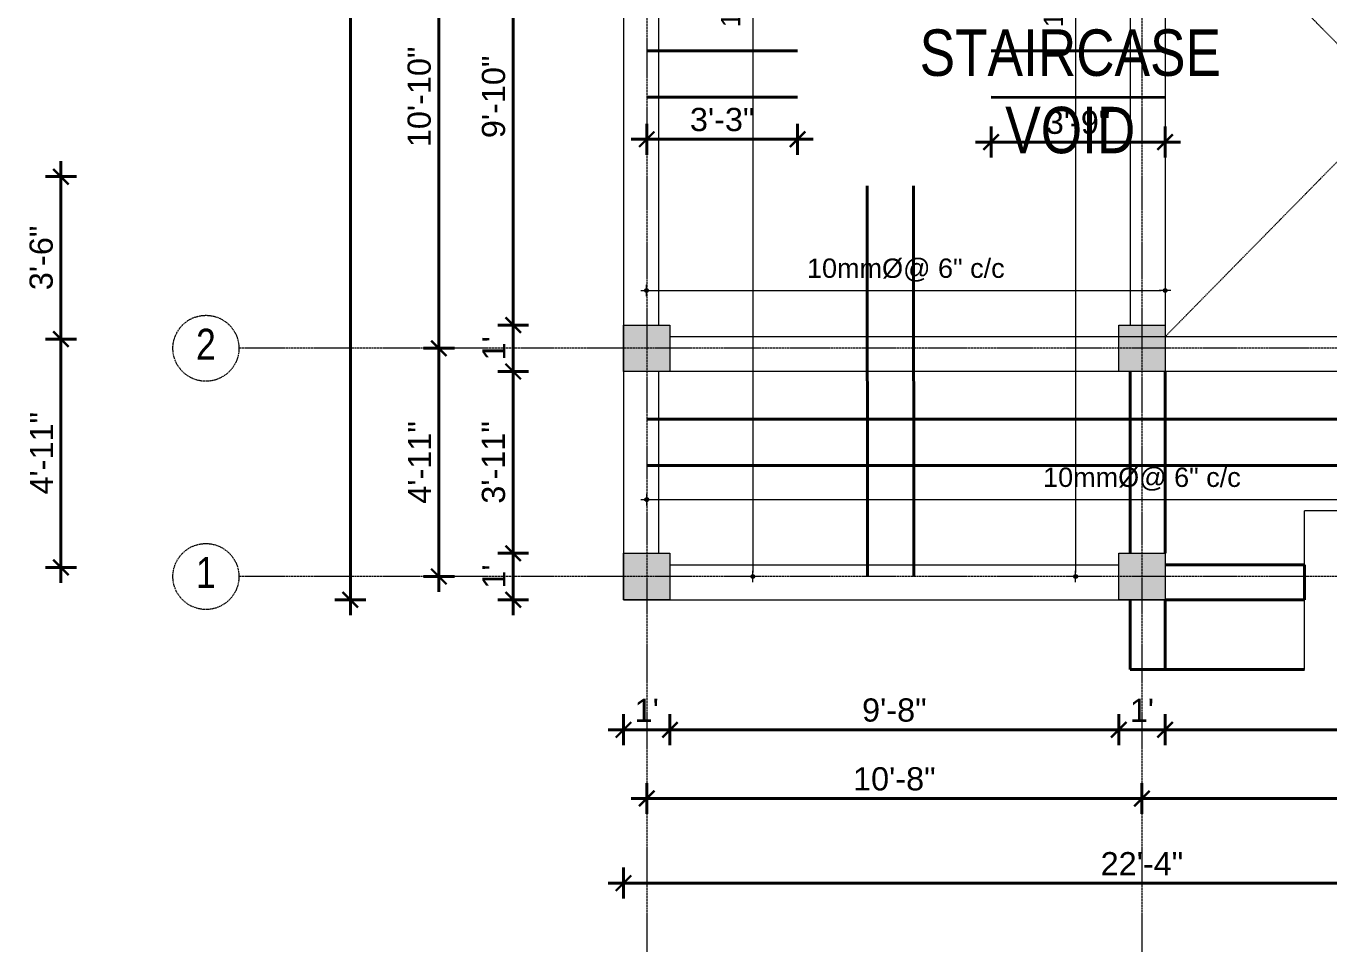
# Model space of a CAD drawing. Header units: inches. Extents: x 85856 to 287200, y -126184 to 75211.
# Drawn here: x 186321.6 to 186658.4, y -24658.6 to -24419.3 of the extents above; entities that cross this region are included whole.
import ezdxf

# ---------------------------------------------------------------- set-up
doc = ezdxf.new("R2010")
doc.units = ezdxf.units.IN
doc.header["$LTSCALE"] = 0.5
doc.header["$MEASUREMENT"] = 0
doc.header["$PDMODE"] = 66
doc.linetypes.add('CENTER', pattern=[2, 1.25, -0.25, 0.25, -0.25])
for name, color, linetype, lineweight in [('Annotate-Lite.w', 177, 'Continuous', 9), ('Annotations-Bold.w', 177, 'Continuous', 13), ('DIM_LINE', 173, 'Continuous', 20), ('hatch', 9, 'Continuous', 5), ('ST-REINFOR', 201, 'Continuous', 40), ('wall', 1, 'Continuous', 40)]:
    doc.layers.add(name, color=color, linetype=linetype, lineweight=lineweight)
doc.styles.add('ARAIL', font='ARIALN.TTF')
doc.styles.get("Standard").update_dxf_attribs({"font": 'arial.ttf'})
doc.dimstyles.new('1 by 96', dxfattribs={"dimtxt": 6, "dimasz": 4, "dimexe": 4, "dimexo": 4, "dimgap": 2, "dimtad": 1, "dimdec": 0, "dimzin": 0, "dimdsep": 46, "dimlunit": 4, "dimtxsty": 'Standard', "dimblk": 'ARCHTICK', "dimcen": 0, "dimdle": 4, "dimadec": 0, "dimazin": 0, "dimtfac": 1, "dimtdec": 0, "dimtix": 1, "dimtofl": 0, "dimtmove": 1, "dimatfit": 3, "dimldrblk": 'ARCHTICK', "dimfxl": 4, "dimfxlon": 1, "dimtolj": 1, "dimtzin": 0, "dimlwd": -1, "dimlwe": -1, "dimarcsym": 0})
doc.dimstyles.new('S8', dxfattribs={"dimtxt": 5, "dimasz": 1, "dimexe": 6, "dimexo": 18, "dimgap": 1.9375, "dimtad": 1, "dimdec": 0, "dimzin": 3, "dimdsep": 46, "dimlunit": 4, "dimtxsty": 'Standard', "dimblk": 'dot 2', "dimcen": 12, "dimse1": 1, "dimse2": 1, "dimclrd": 1, "dimclre": 1, "dimclrt": 256, "dimadec": 0, "dimazin": 0, "dimtfac": 0.75, "dimtdec": 0, "dimtix": 1, "dimtmove": 1, "dimatfit": 3, "dimldrblk": 'DOT', "dimfxl": 1, "dimtolj": 1, "dimtzin": 0, "dimlwd": 9, "dimlwe": 9, "dimarcsym": 0})

# ---------------------------------------------------------------- blocks, each defined once
blk = doc.blocks.new('_ArchTick')
at = {"color": 0, "linetype": 'ByBlock', "const_width": 0.15}
blk.add_lwpolyline([(-0.5, -0.5), (0.5, 0.5)], dxfattribs=at)
blk = doc.blocks.new('*D917')
at = {"layer": 'Defpoints', "color": 0, "transparency": 16777216}
for p in [(186476.02, -24496.56), (186447.49, -24508.56), (186476.02, -24508.56)]:
    blk.add_point(p, dxfattribs=at)
at = {"layer": 'wall', "color": 0, "transparency": 16777216}
for p, q in [((186447.49, -24492.56), (186447.49, -24512.56)), ((186451.49, -24496.56), (186443.49, -24496.56)), ((186451.49, -24508.56), (186443.49, -24508.56))]:
    blk.add_line(p, q, dxfattribs=at)
at = {"layer": 'wall', "color": 0, "transparency": 16777216, "xscale": 4, "yscale": 4, "zscale": 4}
for p, rotation in [((186447.49, -24496.56), 90), ((186447.49, -24508.56), 270)]:
    blk.add_blockref('_ArchTick', p, dxfattribs=dict(at, rotation=rotation))
at = {"layer": 'wall', "color": 0, "transparency": 16777216, "insert": (186442.48, -24502.56), "char_height": 6, "attachment_point": 5, "rotation": 90}
blk.add_mtext("\\A1;1'", dxfattribs=at)
blk = doc.blocks.new('*D918')
at = {"layer": 'Defpoints', "color": 0, "transparency": 16777216}
for p in [(186476.02, -24508.56), (186447.49, -24555.56), (186476.02, -24555.56)]:
    blk.add_point(p, dxfattribs=at)
at = {"layer": 'wall', "color": 0, "transparency": 16777216}
for p, q in [((186447.49, -24504.56), (186447.49, -24559.56)), ((186451.49, -24508.56), (186443.49, -24508.56)), ((186451.49, -24555.56), (186443.49, -24555.56))]:
    blk.add_line(p, q, dxfattribs=at)
at = {"layer": 'wall', "color": 0, "transparency": 16777216, "xscale": 4, "yscale": 4, "zscale": 4}
for p, rotation in [((186447.49, -24508.56), 90), ((186447.49, -24555.56), 270)]:
    blk.add_blockref('_ArchTick', p, dxfattribs=dict(at, rotation=rotation))
at = {"layer": 'wall', "color": 0, "transparency": 16777216, "insert": (186442.42, -24532.06), "char_height": 6, "attachment_point": 5, "rotation": 90}
blk.add_mtext('\\A1;3\'-11"', dxfattribs=at)
blk = doc.blocks.new('*D919')
at = {"layer": 'Defpoints', "color": 0, "transparency": 16777216}
for p in [(186476.02, -24555.56), (186447.49, -24567.56), (186476.02, -24567.56)]:
    blk.add_point(p, dxfattribs=at)
at = {"layer": 'wall', "color": 0, "transparency": 16777216}
for p, q in [((186447.49, -24551.56), (186447.49, -24571.56)), ((186451.49, -24555.56), (186443.49, -24555.56)), ((186451.49, -24567.56), (186443.49, -24567.56))]:
    blk.add_line(p, q, dxfattribs=at)
at = {"layer": 'wall', "color": 0, "transparency": 16777216, "xscale": 4, "yscale": 4, "zscale": 4}
for p, rotation in [((186447.49, -24555.56), 90), ((186447.49, -24567.56), 270)]:
    blk.add_blockref('_ArchTick', p, dxfattribs=dict(at, rotation=rotation))
at = {"layer": 'wall', "color": 0, "transparency": 16777216, "insert": (186442.48, -24561.56), "char_height": 6, "attachment_point": 5, "rotation": 90}
blk.add_mtext("\\A1;1'", dxfattribs=at)
blk = doc.blocks.new('*D920')
at = {"layer": 'Defpoints', "color": 0, "transparency": 16777216}
for p in [(186428.28, -24502.56), (186476.02, -24502.56), (186476.02, -24561.56)]:
    blk.add_point(p, dxfattribs=at)
at = {"layer": 'wall', "color": 0, "transparency": 16777216}
for p, q in [((186428.28, -24565.56), (186428.28, -24498.56)), ((186432.28, -24502.56), (186424.28, -24502.56)), ((186432.28, -24561.56), (186424.28, -24561.56))]:
    blk.add_line(p, q, dxfattribs=at)
at = {"layer": 'wall', "color": 0, "transparency": 16777216, "xscale": 4, "yscale": 4, "zscale": 4}
for p, rotation in [((186428.28, -24502.56), 90), ((186428.28, -24561.56), 270)]:
    blk.add_blockref('_ArchTick', p, dxfattribs=dict(at, rotation=rotation))
at = {"layer": 'wall', "color": 0, "transparency": 16777216, "insert": (186423.27, -24532.06), "char_height": 6, "attachment_point": 5, "rotation": 90}
blk.add_mtext('\\A1;4\'-11"', dxfattribs=at)
blk = doc.blocks.new('*D921')
at = {"layer": 'Defpoints', "color": 0, "transparency": 16777216}
for p in [(186428.28, -24372.56), (186476.02, -24372.56), (186476.02, -24502.56)]:
    blk.add_point(p, dxfattribs=at)
at = {"layer": 'wall', "color": 0, "transparency": 16777216}
for p, q in [((186428.28, -24506.56), (186428.28, -24368.56)), ((186432.28, -24372.56), (186424.28, -24372.56)), ((186432.28, -24502.56), (186424.28, -24502.56))]:
    blk.add_line(p, q, dxfattribs=at)
at = {"layer": 'wall', "color": 0, "transparency": 16777216, "xscale": 4, "yscale": 4, "zscale": 4}
for p, rotation in [((186428.28, -24372.56), 90), ((186428.28, -24502.56), 270)]:
    blk.add_blockref('_ArchTick', p, dxfattribs=dict(at, rotation=rotation))
at = {"layer": 'wall', "color": 0, "transparency": 16777216, "insert": (186423.22, -24437.56), "char_height": 6, "attachment_point": 5, "rotation": 90}
blk.add_mtext('\\A1;10\'-10"', dxfattribs=at)
blk = doc.blocks.new('*D923')
at = {"layer": 'Defpoints', "color": 0, "transparency": 16777216}
for p in [(186476.02, -24220.56), (186405.4, -24567.56), (186476.02, -24567.56)]:
    blk.add_point(p, dxfattribs=at)
at = {"layer": 'wall', "color": 0, "transparency": 16777216}
for p, q in [((186405.4, -24216.56), (186405.4, -24571.56)), ((186409.4, -24220.56), (186401.4, -24220.56)), ((186409.4, -24567.56), (186401.4, -24567.56))]:
    blk.add_line(p, q, dxfattribs=at)
at = {"layer": 'wall', "color": 0, "transparency": 16777216, "xscale": 4, "yscale": 4, "zscale": 4}
for p, rotation in [((186405.4, -24220.56), 90), ((186405.4, -24567.56), 270)]:
    blk.add_blockref('_ArchTick', p, dxfattribs=dict(at, rotation=rotation))
at = {"layer": 'wall', "color": 0, "transparency": 16777216, "insert": (186400.34, -24394.06), "char_height": 6, "attachment_point": 5, "rotation": 90}
blk.add_mtext('\\A1;28\'-11"', dxfattribs=at)
blk = doc.blocks.new('*D928')
at = {"layer": 'Defpoints', "color": 0, "transparency": 16777216}
for p in [(186744.02, -24508.56), (186476.02, -24567.56), (186744.02, -24640.82)]:
    blk.add_point(p, dxfattribs=at)
at = {"layer": 'wall', "color": 0, "transparency": 16777216}
for p, q in [((186476.02, -24636.82), (186476.02, -24644.82)), ((186744.02, -24636.82), (186744.02, -24644.82)), ((186472.02, -24640.82), (186748.02, -24640.82))]:
    blk.add_line(p, q, dxfattribs=at)
at = {"layer": 'wall', "color": 0, "transparency": 16777216, "xscale": 4, "yscale": 4, "zscale": 4, "rotation": 180}
blk.add_blockref('_ArchTick', (186476.02, -24640.82), dxfattribs=at)
at = {"layer": 'wall', "color": 0, "transparency": 16777216, "xscale": 4, "yscale": 4, "zscale": 4}
blk.add_blockref('_ArchTick', (186744.02, -24640.82), dxfattribs=at)
at = {"layer": 'wall', "color": 0, "transparency": 16777216, "insert": (186610.02, -24635.8), "char_height": 6, "attachment_point": 5}
blk.add_mtext('\\A1;22\'-4"', dxfattribs=at)
blk = doc.blocks.new('*D929')
at = {"layer": 'Defpoints', "color": 0, "transparency": 16777216}
for p in [(186447.49, -24378.56), (186476.02, -24378.56), (186476.02, -24496.56)]:
    blk.add_point(p, dxfattribs=at)
at = {"layer": 'wall', "color": 0, "transparency": 16777216}
for p, q in [((186447.49, -24500.56), (186447.49, -24374.56)), ((186451.49, -24378.56), (186443.49, -24378.56)), ((186451.49, -24496.56), (186443.49, -24496.56))]:
    blk.add_line(p, q, dxfattribs=at)
at = {"layer": 'wall', "color": 0, "transparency": 16777216, "xscale": 4, "yscale": 4, "zscale": 4}
for p, rotation in [((186447.49, -24378.56), 90), ((186447.49, -24496.56), 270)]:
    blk.add_blockref('_ArchTick', p, dxfattribs=dict(at, rotation=rotation))
at = {"layer": 'wall', "color": 0, "transparency": 16777216, "insert": (186442.43, -24437.56), "char_height": 6, "attachment_point": 5, "rotation": 90}
blk.add_mtext('\\A1;9\'-10"', dxfattribs=at)
blk = doc.blocks.new('*D931')
at = {"layer": 'Defpoints', "color": 0, "transparency": 16777216}
for p in [(186482.02, -24567.56), (186610.02, -24567.56), (186610.02, -24618.95)]:
    blk.add_point(p, dxfattribs=at)
at = {"layer": 'wall', "color": 0, "transparency": 16777216}
for p, q in [((186482.02, -24614.95), (186482.02, -24622.95)), ((186610.02, -24614.95), (186610.02, -24622.95)), ((186478.02, -24618.95), (186614.02, -24618.95))]:
    blk.add_line(p, q, dxfattribs=at)
at = {"layer": 'wall', "color": 0, "transparency": 16777216, "xscale": 4, "yscale": 4, "zscale": 4, "rotation": 180}
blk.add_blockref('_ArchTick', (186482.02, -24618.95), dxfattribs=at)
at = {"layer": 'wall', "color": 0, "transparency": 16777216, "xscale": 4, "yscale": 4, "zscale": 4}
blk.add_blockref('_ArchTick', (186610.02, -24618.95), dxfattribs=at)
at = {"layer": 'wall', "color": 0, "transparency": 16777216, "insert": (186546.02, -24613.89), "char_height": 6, "attachment_point": 5}
blk.add_mtext('\\A1;10\'-8"', dxfattribs=at)
blk = doc.blocks.new('*D932')
at = {"layer": 'Defpoints', "color": 0, "transparency": 16777216}
for p in [(186738.02, -24508.56), (186610.02, -24567.56), (186738.02, -24618.95)]:
    blk.add_point(p, dxfattribs=at)
at = {"layer": 'wall', "color": 0, "transparency": 16777216}
for p, q in [((186610.02, -24614.95), (186610.02, -24622.95)), ((186738.02, -24614.95), (186738.02, -24622.95)), ((186606.02, -24618.95), (186742.02, -24618.95))]:
    blk.add_line(p, q, dxfattribs=at)
at = {"layer": 'wall', "color": 0, "transparency": 16777216, "xscale": 4, "yscale": 4, "zscale": 4, "rotation": 180}
blk.add_blockref('_ArchTick', (186610.02, -24618.95), dxfattribs=at)
at = {"layer": 'wall', "color": 0, "transparency": 16777216, "xscale": 4, "yscale": 4, "zscale": 4}
blk.add_blockref('_ArchTick', (186738.02, -24618.95), dxfattribs=at)
at = {"layer": 'wall', "color": 0, "transparency": 16777216, "insert": (186674.02, -24613.89), "char_height": 6, "attachment_point": 5}
blk.add_mtext('\\A1;10\'-8"', dxfattribs=at)
blk = doc.blocks.new('*D933')
at = {"layer": 'Defpoints', "color": 0, "transparency": 16777216}
for p in [(186476.02, -24574.08), (186488.02, -24574.08), (186488.02, -24601.18)]:
    blk.add_point(p, dxfattribs=at)
at = {"layer": 'wall', "color": 0, "transparency": 16777216}
for p, q in [((186476.02, -24597.18), (186476.02, -24605.18)), ((186488.02, -24597.18), (186488.02, -24605.18)), ((186472.02, -24601.18), (186492.02, -24601.18))]:
    blk.add_line(p, q, dxfattribs=at)
at = {"layer": 'wall', "color": 0, "transparency": 16777216, "xscale": 4, "yscale": 4, "zscale": 4, "rotation": 180}
blk.add_blockref('_ArchTick', (186476.02, -24601.18), dxfattribs=at)
at = {"layer": 'wall', "color": 0, "transparency": 16777216, "xscale": 4, "yscale": 4, "zscale": 4}
blk.add_blockref('_ArchTick', (186488.02, -24601.18), dxfattribs=at)
at = {"layer": 'wall', "color": 0, "transparency": 16777216, "insert": (186482.02, -24596.17), "char_height": 6, "attachment_point": 5}
blk.add_mtext("\\A1;1'", dxfattribs=at)
blk = doc.blocks.new('*D934')
at = {"layer": 'Defpoints', "color": 0, "transparency": 16777216}
for p in [(186488.02, -24574.08), (186604.02, -24574.08), (186604.02, -24601.18)]:
    blk.add_point(p, dxfattribs=at)
at = {"layer": 'wall', "color": 0, "transparency": 16777216}
for p, q in [((186488.02, -24597.18), (186488.02, -24605.18)), ((186604.02, -24597.18), (186604.02, -24605.18)), ((186484.02, -24601.18), (186608.02, -24601.18))]:
    blk.add_line(p, q, dxfattribs=at)
at = {"layer": 'wall', "color": 0, "transparency": 16777216, "xscale": 4, "yscale": 4, "zscale": 4, "rotation": 180}
blk.add_blockref('_ArchTick', (186488.02, -24601.18), dxfattribs=at)
at = {"layer": 'wall', "color": 0, "transparency": 16777216, "xscale": 4, "yscale": 4, "zscale": 4}
blk.add_blockref('_ArchTick', (186604.02, -24601.18), dxfattribs=at)
at = {"layer": 'wall', "color": 0, "transparency": 16777216, "insert": (186546.02, -24596.11), "char_height": 6, "attachment_point": 5}
blk.add_mtext('\\A1;9\'-8"', dxfattribs=at)
blk = doc.blocks.new('*D935')
at = {"layer": 'Defpoints', "color": 0, "transparency": 16777216}
for p in [(186604.02, -24574.08), (186616.02, -24574.08), (186616.02, -24601.18)]:
    blk.add_point(p, dxfattribs=at)
at = {"layer": 'wall', "color": 0, "transparency": 16777216}
for p, q in [((186604.02, -24597.18), (186604.02, -24605.18)), ((186616.02, -24597.18), (186616.02, -24605.18)), ((186600.02, -24601.18), (186620.02, -24601.18))]:
    blk.add_line(p, q, dxfattribs=at)
at = {"layer": 'wall', "color": 0, "transparency": 16777216, "xscale": 4, "yscale": 4, "zscale": 4, "rotation": 180}
blk.add_blockref('_ArchTick', (186604.02, -24601.18), dxfattribs=at)
at = {"layer": 'wall', "color": 0, "transparency": 16777216, "xscale": 4, "yscale": 4, "zscale": 4}
blk.add_blockref('_ArchTick', (186616.02, -24601.18), dxfattribs=at)
at = {"layer": 'wall', "color": 0, "transparency": 16777216, "insert": (186610.02, -24596.17), "char_height": 6, "attachment_point": 5}
blk.add_mtext("\\A1;1'", dxfattribs=at)
blk = doc.blocks.new('*D936')
at = {"layer": 'Defpoints', "color": 0, "transparency": 16777216}
for p in [(186732.02, -24515.08), (186616.02, -24574.08), (186732.02, -24601.18)]:
    blk.add_point(p, dxfattribs=at)
at = {"layer": 'wall', "color": 0, "transparency": 16777216}
for p, q in [((186616.02, -24597.18), (186616.02, -24605.18)), ((186732.02, -24597.18), (186732.02, -24605.18)), ((186612.02, -24601.18), (186736.02, -24601.18))]:
    blk.add_line(p, q, dxfattribs=at)
at = {"layer": 'wall', "color": 0, "transparency": 16777216, "xscale": 4, "yscale": 4, "zscale": 4, "rotation": 180}
blk.add_blockref('_ArchTick', (186616.02, -24601.18), dxfattribs=at)
at = {"layer": 'wall', "color": 0, "transparency": 16777216, "xscale": 4, "yscale": 4, "zscale": 4}
blk.add_blockref('_ArchTick', (186732.02, -24601.18), dxfattribs=at)
at = {"layer": 'wall', "color": 0, "transparency": 16777216, "insert": (186674.02, -24596.11), "char_height": 6, "attachment_point": 5}
blk.add_mtext('\\A1;9\'-8"', dxfattribs=at)
blk = doc.blocks.new('dot1')
at = {"layer": 'hatch'}
h = blk.add_hatch(color=256, dxfattribs=at)
edge = h.paths.add_edge_path()
edge.add_arc((0, 0), 1, 0, 360)
for p, q in [((3, 0), (-3, 0)), ((0, 3), (0, -3))]:
    blk.add_line(p, q, dxfattribs=at)
blk.add_circle((0, 0), 1, dxfattribs=at)
blk = doc.blocks.new('dot 2')
at = {"layer": 'hatch', "xscale": 0.5, "yscale": 0.5, "zscale": 0.5}
blk.add_blockref('dot1', (0, 0), dxfattribs=at)
blk = doc.blocks.new('*D942')
at = {"layer": 'Defpoints', "color": 0, "transparency": 16777216}
for p in [(186518.78, -24226.56), (186509.44, -24561.56), (186519.07, -24561.56)]:
    blk.add_point(p, dxfattribs=at)
at = {"layer": 'DIM_LINE', "color": 1, "lineweight": 9, "transparency": 16777216}
blk.add_line((186509.44, -24227.56), (186509.44, -24560.56), dxfattribs=at)
for p, rotation in [((186509.44, -24226.56), 90), ((186509.44, -24561.56), 270)]:
    blk.add_blockref('dot 2', p, dxfattribs=dict(at, rotation=rotation))
at = {"layer": 'DIM_LINE', "transparency": 16777216, "insert": (186504.18, -24394.06), "char_height": 5, "attachment_point": 5, "rotation": 90}
blk.add_mtext('\\A1;10mm%%C@ 6" c/c', dxfattribs=at)
blk = doc.blocks.new('_Dot')
at = {"color": 0, "linetype": 'ByBlock', "lineweight": -2}
blk.add_line((-0.5, 0), (-1, 0), dxfattribs=at)
at = {"color": 0, "linetype": 'ByBlock', "const_width": 0.5}
blk.add_lwpolyline([(-0.25, 0, 1), (0.25, 0, 1)], format="xyb", close=True, dxfattribs=at)
blk = doc.blocks.new('*D943')
at = {"layer": 'Defpoints', "color": 0, "transparency": 16777216}
for p in [(186602.23, -24226.56), (186592.89, -24561.56), (186602.52, -24561.56)]:
    blk.add_point(p, dxfattribs=at)
at = {"layer": 'DIM_LINE', "color": 1, "lineweight": 9, "transparency": 16777216}
blk.add_line((186592.89, -24227.56), (186592.89, -24560.56), dxfattribs=at)
for p, rotation in [((186592.89, -24226.56), 90), ((186592.89, -24561.56), 270)]:
    blk.add_blockref('dot 2', p, dxfattribs=dict(at, rotation=rotation))
at = {"layer": 'DIM_LINE', "transparency": 16777216, "insert": (186587.63, -24394.06), "char_height": 5, "attachment_point": 5, "rotation": 90}
blk.add_mtext('\\A1;10mm%%C@ 6" c/c', dxfattribs=at)
blk = doc.blocks.new('*D948')
at = {"layer": 'Defpoints', "color": 0, "transparency": 16777216}
for p in [(186738.02, -24522.39), (186482.02, -24541.67), (186738.02, -24541.67)]:
    blk.add_point(p, dxfattribs=at)
at = {"layer": 'DIM_LINE', "color": 1, "lineweight": 9, "transparency": 16777216}
blk.add_line((186483.02, -24541.67), (186737.02, -24541.67), dxfattribs=at)
at = {"layer": 'DIM_LINE', "color": 1, "lineweight": 9, "transparency": 16777216, "rotation": 180}
blk.add_blockref('dot 2', (186482.02, -24541.67), dxfattribs=at)
at = {"layer": 'DIM_LINE', "color": 1, "lineweight": 9, "transparency": 16777216}
blk.add_blockref('dot 2', (186738.02, -24541.67), dxfattribs=at)
at = {"layer": 'DIM_LINE', "transparency": 16777216, "insert": (186610.02, -24536.4), "char_height": 5, "attachment_point": 5}
blk.add_mtext('\\A1;10mm%%C@ 6" c/c', dxfattribs=at)
blk = doc.blocks.new('*D949')
at = {"layer": 'Defpoints', "color": 0, "transparency": 16777216}
for p in [(186616.02, -24468.35), (186481.95, -24487.62), (186616.02, -24487.62)]:
    blk.add_point(p, dxfattribs=at)
at = {"layer": 'DIM_LINE', "color": 1, "lineweight": 9, "transparency": 16777216}
blk.add_line((186482.95, -24487.62), (186615.02, -24487.62), dxfattribs=at)
at = {"layer": 'DIM_LINE', "color": 1, "lineweight": 9, "transparency": 16777216, "rotation": 180}
blk.add_blockref('dot 2', (186481.95, -24487.62), dxfattribs=at)
at = {"layer": 'DIM_LINE', "color": 1, "lineweight": 9, "transparency": 16777216}
blk.add_blockref('dot 2', (186616.02, -24487.62), dxfattribs=at)
at = {"layer": 'DIM_LINE', "transparency": 16777216, "insert": (186548.99, -24482.36), "char_height": 5, "attachment_point": 5}
blk.add_mtext('\\A1;10mm%%C@ 6" c/c', dxfattribs=at)
blk = doc.blocks.new('*D954')
at = {"layer": 'Defpoints', "color": 0, "transparency": 16777216}
for p in [(186571.02, -24425.68), (186616.02, -24425.68), (186616.02, -24449.23)]:
    blk.add_point(p, dxfattribs=at)
at = {"layer": 'wall', "color": 0, "transparency": 16777216}
for p, q in [((186571.02, -24445.23), (186571.02, -24453.23)), ((186616.02, -24445.23), (186616.02, -24453.23)), ((186567.02, -24449.23), (186620.02, -24449.23))]:
    blk.add_line(p, q, dxfattribs=at)
at = {"layer": 'wall', "color": 0, "transparency": 16777216, "xscale": 4, "yscale": 4, "zscale": 4, "rotation": 180}
blk.add_blockref('_ArchTick', (186571.02, -24449.23), dxfattribs=at)
at = {"layer": 'wall', "color": 0, "transparency": 16777216, "xscale": 4, "yscale": 4, "zscale": 4}
blk.add_blockref('_ArchTick', (186616.02, -24449.23), dxfattribs=at)
at = {"layer": 'wall', "color": 0, "transparency": 16777216, "insert": (186593.52, -24444.17), "char_height": 6, "attachment_point": 5}
blk.add_mtext('\\A1;3\'-9"', dxfattribs=at)
blk = doc.blocks.new('*D955')
at = {"layer": 'Defpoints', "color": 0, "transparency": 16777216}
for p in [(186359.14, -24458.19), (186330.57, -24500.19), (188229.75, -24500.19)]:
    blk.add_point(p, dxfattribs=at)
at = {"layer": 'wall', "color": 0, "transparency": 16777216}
for p, q in [((186330.57, -24454.19), (186330.57, -24504.19)), ((186334.57, -24458.19), (186326.57, -24458.19)), ((186334.57, -24500.19), (186326.57, -24500.19))]:
    blk.add_line(p, q, dxfattribs=at)
at = {"layer": 'wall', "color": 0, "transparency": 16777216, "xscale": 4, "yscale": 4, "zscale": 4}
for p, rotation in [((186330.57, -24458.19), 90), ((186330.57, -24500.19), 270)]:
    blk.add_blockref('_ArchTick', p, dxfattribs=dict(at, rotation=rotation))
at = {"layer": 'wall', "color": 0, "transparency": 16777216, "insert": (186325.5, -24479.19), "char_height": 6, "attachment_point": 5, "rotation": 90}
blk.add_mtext('\\A1;3\'-6"', dxfattribs=at)
blk = doc.blocks.new('*D956')
at = {"layer": 'Defpoints', "color": 0, "transparency": 16777216}
for p in [(188217.84, -24500.19), (186330.57, -24559.19), (186347.22, -24559.19)]:
    blk.add_point(p, dxfattribs=at)
at = {"layer": 'wall', "color": 0, "transparency": 16777216}
for p, q in [((186330.57, -24496.19), (186330.57, -24563.19)), ((186334.57, -24500.19), (186326.57, -24500.19)), ((186334.57, -24559.19), (186326.57, -24559.19))]:
    blk.add_line(p, q, dxfattribs=at)
at = {"layer": 'wall', "color": 0, "transparency": 16777216, "xscale": 4, "yscale": 4, "zscale": 4}
for p, rotation in [((186330.57, -24500.19), 90), ((186330.57, -24559.19), 270)]:
    blk.add_blockref('_ArchTick', p, dxfattribs=dict(at, rotation=rotation))
at = {"layer": 'wall', "color": 0, "transparency": 16777216, "insert": (186325.55, -24529.69), "char_height": 6, "attachment_point": 5, "rotation": 90}
blk.add_mtext('\\A1;4\'-11"', dxfattribs=at)
blk = doc.blocks.new('*D957')
at = {"layer": 'Defpoints', "color": 0, "transparency": 16777216}
for p in [(186482.02, -24437.65), (186521.02, -24437.66), (186521.02, -24448.52)]:
    blk.add_point(p, dxfattribs=at)
at = {"layer": 'wall', "color": 0, "transparency": 16777216}
for p, q in [((186482.02, -24444.52), (186482.02, -24452.52)), ((186521.02, -24444.52), (186521.02, -24452.52)), ((186478.02, -24448.52), (186525.02, -24448.52))]:
    blk.add_line(p, q, dxfattribs=at)
at = {"layer": 'wall', "color": 0, "transparency": 16777216, "xscale": 4, "yscale": 4, "zscale": 4, "rotation": 180}
blk.add_blockref('_ArchTick', (186482.02, -24448.52), dxfattribs=at)
at = {"layer": 'wall', "color": 0, "transparency": 16777216, "xscale": 4, "yscale": 4, "zscale": 4}
blk.add_blockref('_ArchTick', (186521.02, -24448.52), dxfattribs=at)
at = {"layer": 'wall', "color": 0, "transparency": 16777216, "insert": (186501.52, -24443.45), "char_height": 6, "attachment_point": 5}
blk.add_mtext('\\A1;3\'-3"', dxfattribs=at)

msp = doc.modelspace()

# ---------------------------------------------------------------- hatches: boundary and pattern name
at = {"layer": 'wall'}
for points in [[(186488.02, -24496.56), (186476.02, -24496.56), (186476.02, -24508.56), (186488.02, -24508.56)], [(186616.02, -24496.56), (186604.02, -24496.56), (186604.02, -24508.56), (186616.02, -24508.56)], [(186488.02, -24555.56), (186476.02, -24555.56), (186476.02, -24567.56), (186488.02, -24567.56)], [(186616.02, -24555.56), (186604.02, -24555.56), (186604.02, -24567.56), (186616.02, -24567.56)]]:
    msp.add_hatch(color=256, dxfattribs=at).paths.add_polyline_path(points)

# ---------------------------------------------------------------- linework, layer by layer
at = {"layer": 'Annotate-Lite.w', "color": 1}
for p, q in [((186485.02, -24232.56), (186485.02, -24496.56)), ((186476.02, -24378.56), (186476.02, -24567.56)), ((186607.02, -24378.56), (186607.02, -24496.56)), ((186616.02, -24378.56), (186616.02, -24496.56)), ((186732.02, -24499.56), (186488.02, -24499.56)), ((186485.02, -24508.56), (186485.02, -24555.56)), ((186744.02, -24508.56), (186488.02, -24508.56)), ((186652.02, -24585.56), (186652.02, -24544.56)), ((186744.02, -24544.56), (186652.02, -24544.56)), ((186488.02, -24558.56), (186517.02, -24558.56)), ((186488.02, -24558.56), (186604.02, -24558.56)), ((186476.02, -24567.56), (186517.02, -24567.56)), ((186488.02, -24567.56), (186616.02, -24567.56))]:
    msp.add_line(p, q, dxfattribs=at)
at = {"layer": 'Annotate-Lite.w'}
for points in [[(186476.02, -24496.56), (186488.02, -24496.56), (186488.02, -24508.56), (186476.02, -24508.56)], [(186604.02, -24496.56), (186616.02, -24496.56), (186616.02, -24508.56), (186604.02, -24508.56)], [(186476.02, -24555.56), (186488.02, -24555.56), (186488.02, -24567.56), (186476.02, -24567.56)], [(186604.02, -24555.56), (186616.02, -24555.56), (186616.02, -24567.56), (186604.02, -24567.56)]]:
    msp.add_lwpolyline(points, close=True, dxfattribs=at)
at = {"layer": 'Annotations-Bold.w', "color": 0, "linetype": 'CENTER', "ltscale": 0.3}
for p, q in [((186482.02, -24156.37), (186482.02, -24658.61)), ((186610.02, -24156.37), (186610.02, -24658.61)), ((186616.02, -24499.56), (186735.02, -24378.56)), ((186732.02, -24496.56), (186616.02, -24378.56)), ((186829, -24502.56), (186376.59, -24502.56)), ((186829, -24561.56), (186376.59, -24561.56))]:
    msp.add_line(p, q, dxfattribs=at)
for centre in [(186368.06, -24502.56), (186368.06, -24561.56)]:
    msp.add_circle(centre, 8.53, dxfattribs=at)
at = {"layer": 'ST-REINFOR'}
for p, q in [((186482.02, -24425.65), (186521.02, -24425.66)), ((186571.02, -24425.68), (186616.02, -24425.69)), ((186482.02, -24437.65), (186521.02, -24437.66)), ((186571.02, -24437.68), (186616.02, -24437.69)), ((186538.97, -24460.56), (186539.06, -24561.56)), ((186550.97, -24460.55), (186551.06, -24561.55)), ((186482.02, -24520.86), (186738.02, -24520.9)), ((186482.02, -24532.86), (186738.02, -24532.9))]:
    msp.add_line(p, q, dxfattribs=at)
at = {"layer": 'wall'}
for p, q in [((186607.02, -24555.56), (186607.02, -24508.56)), ((186616.02, -24555.56), (186616.02, -24508.56)), ((186616.02, -24558.56), (186652.02, -24558.56)), ((186652.02, -24567.56), (186652.02, -24558.56)), ((186607.02, -24567.56), (186607.02, -24585.56)), ((186616.02, -24567.56), (186616.02, -24585.56)), ((186616.02, -24567.56), (186652.02, -24567.56)), ((186607.02, -24585.56), (186652.02, -24585.56))]:
    msp.add_line(p, q, dxfattribs=at)

# ---------------------------------------------------------------- texts
at = {"layer": 'Annotations-Bold.w', "color": 0, "linetype": 'CENTER', "ltscale": 0.3, "style": 'ARAIL'}
for s, insert, char_height, attachment_point in [('STAIRCASE\\P VOID', (186591.5, -24420.13), 12, 2), ('2', (186365.51, -24497.51), 8, 1), ('1', (186365.51, -24556.51), 8, 1)]:
    msp.add_mtext_dynamic_manual_height_columns(s, width=6.5393, gutter_width=100, heights=[0], dxfattribs=dict(at, insert=insert, char_height=char_height, attachment_point=attachment_point))

# ---------------------------------------------------------------- dimensions: what is measured, and where the dimension line sits
at = {"layer": 'DIM_LINE'}
for base, p1, p2, picture, middle in [((186509.44, -24561.56), (186518.78, -24226.56), (186519.07, -24561.56), '*D942', (186504.18, -24394.06)), ((186592.89, -24561.56), (186602.23, -24226.56), (186602.52, -24561.56), '*D943', (186587.63, -24394.06))]:
    dim = msp.add_linear_dim(base=base, p1=p1, p2=p2, angle=90, text='10mm%%C@ 6" c/c', dimstyle='S8', dxfattribs=at)
    dim.commit()
    dim.dimension.update_dxf_attribs({"geometry": picture, "text_midpoint": middle})
for base, p1, p2, picture, middle in [((186616.02, -24487.62), (186481.95, -24487.62), (186616.02, -24468.35), '*D949', (186548.99, -24482.36)), ((186738.02, -24541.67), (186482.02, -24541.67), (186738.02, -24522.39), '*D948', (186610.02, -24536.4))]:
    dim = msp.add_linear_dim(base=base, p1=p1, p2=p2, text='10mm%%C@ 6" c/c', dimstyle='S8', dxfattribs=at)
    dim.commit()
    dim.dimension.update_dxf_attribs({"geometry": picture, "text_midpoint": middle})
at = {"layer": 'wall'}
for base, p1, p2, picture, middle in [((186405.4, -24567.56), (186476.02, -24220.56), (186476.02, -24567.56), '*D923', (186400.34, -24394.06)), ((186428.28, -24372.56), (186476.02, -24502.56), (186476.02, -24372.56), '*D921', (186423.22, -24437.56)), ((186447.49, -24378.56), (186476.02, -24496.56), (186476.02, -24378.56), '*D929', (186442.43, -24437.56)), ((186330.57, -24500.19), (186359.14, -24458.19), (188229.75, -24500.19), '*D955', (186325.5, -24479.19)), ((186447.49, -24508.56), (186476.02, -24496.56), (186476.02, -24508.56), '*D917', (186442.48, -24502.56)), ((186330.57, -24559.19), (188217.84, -24500.19), (186347.22, -24559.19), '*D956', (186325.55, -24529.69)), ((186428.28, -24502.56), (186476.02, -24561.56), (186476.02, -24502.56), '*D920', (186423.27, -24532.06)), ((186447.49, -24555.56), (186476.02, -24508.56), (186476.02, -24555.56), '*D918', (186442.42, -24532.06)), ((186447.49, -24567.56), (186476.02, -24555.56), (186476.02, -24567.56), '*D919', (186442.48, -24561.56))]:
    dim = msp.add_linear_dim(base=base, p1=p1, p2=p2, angle=90, dimstyle='1 by 96', dxfattribs=at)
    dim.commit()
    dim.dimension.update_dxf_attribs({"geometry": picture, "text_midpoint": middle})
for base, p1, p2, picture, middle in [((186616.02, -24449.23), (186571.02, -24425.68), (186616.02, -24425.68), '*D954', (186593.52, -24444.17)), ((186521.02, -24448.52), (186482.02, -24437.65), (186521.02, -24437.66), '*D957', (186501.52, -24443.45)), ((186744.02, -24640.82), (186476.02, -24567.56), (186744.02, -24508.56), '*D928', (186610.02, -24635.8)), ((186738.02, -24618.95), (186610.02, -24567.56), (186738.02, -24508.56), '*D932', (186674.02, -24613.89)), ((186732.02, -24601.18), (186616.02, -24574.08), (186732.02, -24515.08), '*D936', (186674.02, -24596.11)), ((186610.02, -24618.95), (186482.02, -24567.56), (186610.02, -24567.56), '*D931', (186546.02, -24613.89)), ((186488.02, -24601.18), (186476.02, -24574.08), (186488.02, -24574.08), '*D933', (186482.02, -24596.17)), ((186604.02, -24601.18), (186488.02, -24574.08), (186604.02, -24574.08), '*D934', (186546.02, -24596.11)), ((186616.02, -24601.18), (186604.02, -24574.08), (186616.02, -24574.08), '*D935', (186610.02, -24596.17))]:
    dim = msp.add_linear_dim(base=base, p1=p1, p2=p2, dimstyle='1 by 96', dxfattribs=at)
    dim.commit()
    dim.dimension.update_dxf_attribs({"geometry": picture, "text_midpoint": middle})

doc.saveas('drawing.dxf')
